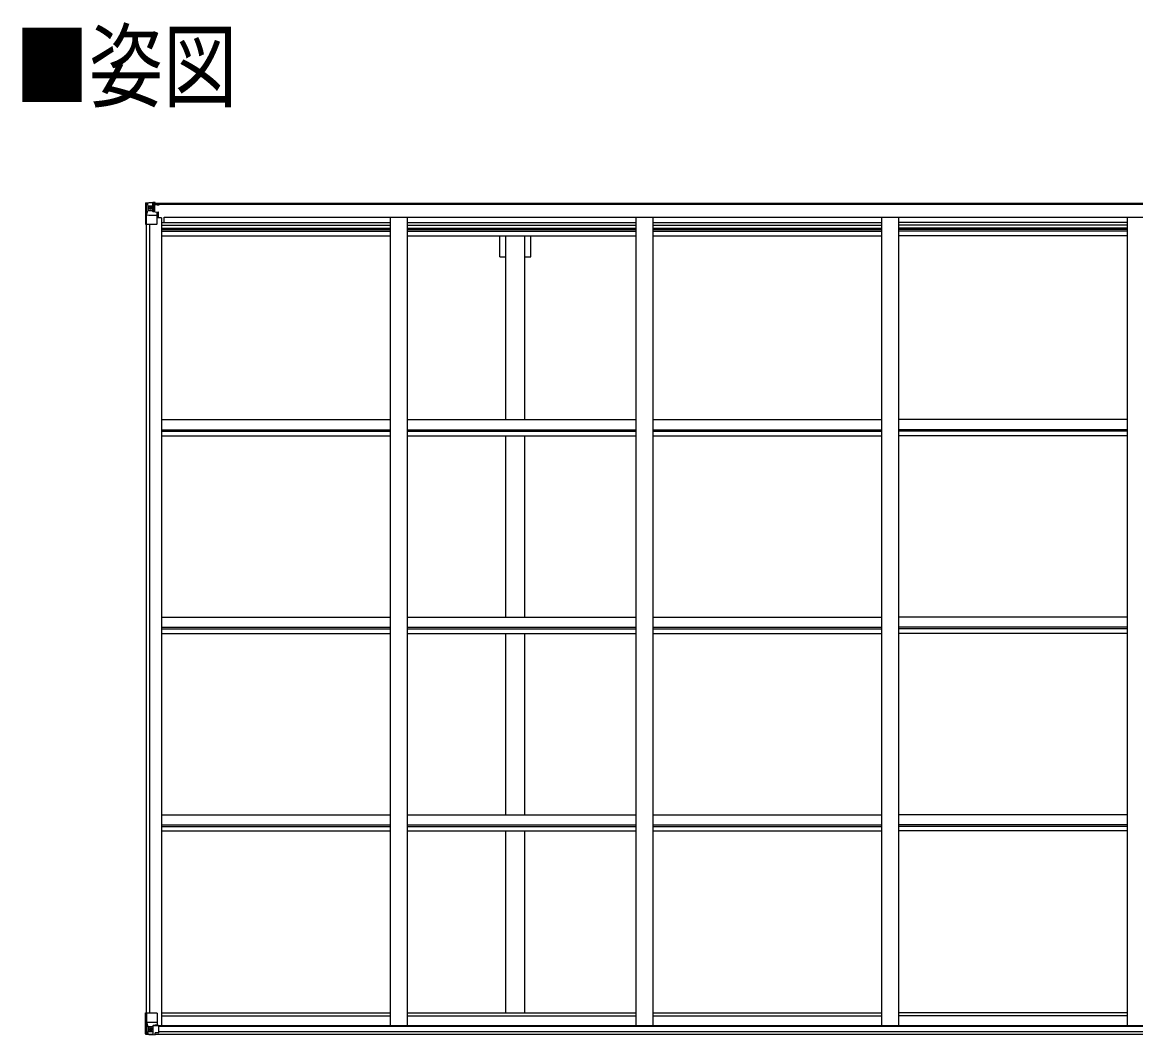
# Model space of a CAD drawing. Units: millimetres, scale not verified. Extents: x -16820 to 16820, y -11880 to 11880.
# Drawn here: x -10799 to -7554, y -1345 to 1606 of the extents above; entities that cross this region are included whole.
import ezdxf
from ezdxf.enums import TextEntityAlignment as Align

# ---------------------------------------------------------------- set-up
doc = ezdxf.new("R2010")
doc.units = ezdxf.units.MM
doc.header["$LTSCALE"] = 60
for name, color, linetype in [('0-2_USER1', 3, 'Continuous'), ('0-4_YKK_13', 4, 'Continuous'), ('0-5_YKK_A1', 4, 'Continuous')]:
    doc.layers.add(name, color=color, linetype=linetype)
doc.styles.add('ＭＳ ゴシック', font='')
doc.styles.get('ＭＳ ゴシック').set_extended_font_data('MS Gothic')

msp = doc.modelspace()

# ---------------------------------------------------------------- linework, layer by layer
at = {"layer": '0-4_YKK_13'}
for p, q in [((-10440.17, 1078.05), (-10440.17, 1078.01)), ((-10439.23, 1079.05), (-10439.23, 1079.05)), ((-10439.23, 1079), (-10439.23, 1079.04)), ((-10430.26, 1079.43), (-10438.19, 1078.96)), ((-10437.33, 1077.99), (-10437.33, 1077.92)), ((-10437.33, 1017.34), (-10437.33, 1077.92)), ((-10433.36, 1074.55), (-10436.09, 1078.21)), ((-10432.51, 1071.04), (-10430.17, 1071.1)), ((-10432.51, 1057.57), (-10432.51, 1071.04)), ((-10418.17, 1080.22), (-10430.17, 1079.44)), ((-10430.17, 1071.09), (-10418.17, 1071.09)), ((-10419.17, 1071.09), (-10418.17, 1071.09)), ((-10411.67, 1080.73), (-10418.17, 1080.34)), ((-10418.17, 1054.24), (-10418.17, 1080.34)), ((-10418.17, 1079.45), (-10411.67, 1079.85)), ((-10416.67, 1074.63), (-10418.17, 1074.63)), ((-10416.67, 1071.09), (-10418.17, 1071.09)), ((-10411.67, 1078.92), (-10416.67, 1078.84)), ((-10416.17, 1074.27), (-10416.67, 1074.27)), ((-10416.56, 1072.97), (-10412.67, 1072.97)), ((-10416.18, 1073.18), (-10416.18, 1073.34)), ((-10416.18, 1073.34), (-10416.17, 1073.34)), ((-10416.17, 1075.3), (-10416.17, 1073.34)), ((-10408.17, 1075.3), (-10416.17, 1075.3)), ((-10408.17, 1075.27), (-10416.17, 1075.27)), ((-10406.17, 1073.43), (-10416.17, 1073.34)), ((-10412.67, 1053.23), (-10412.67, 1073.2)), ((-10411.67, 1079.85), (-10411.67, 1080.73)), ((-10411.67, 1079.33), (-10411.67, 1079.85)), ((-10411.67, 1079.33), (-10411.67, 1078.92)), ((-10411.67, 1078.92), (-10411.67, 1078.1)), ((-10406.67, 1078.54), (-10406.67, 1078.1)), ((-10406.37, 1078.54), (-10406.67, 1078.54)), ((-10406.37, 1078.54), (-10404.68, 1078.1)), ((-10406.17, 1075.04), (-10401.17, 1075.04)), ((-10406.17, 1073.43), (-10406.17, 1075.04)), ((-10401.17, 1075.96), (-10401.17, 1075.04)), ((-10401.17, 1075.04), (-10400.17, 1075.04)), ((-10400.17, 1075.04), (-10400.17, 1075.96)), ((-10400.17, 1075.04), (-10400.17, 1073.47)), ((-10400.17, 1073.35), (-10400.17, 1073.47)), ((-10436.78, 1044.22), (-10432.64, 1056.3)), ((-10436.78, 1044.22), (-10430.17, 1044)), ((-10430.17, 1057.53), (-10432.51, 1057.57)), ((-10430.17, 1057.54), (-10418.17, 1057.54)), ((-10430.17, 1057.53), (-10430.17, 1057.54)), ((-10430.17, 1044), (-10406.17, 1044)), ((-10424.69, 1063.9), (-10424.69, 1062.94)), ((-10416.67, 1057.54), (-10418.17, 1057.54)), ((-10417.35, 1053.98), (-10407, 1052.33)), ((-10417.35, 1053.35), (-10417.35, 1053.98)), ((-10407, 1051.69), (-10417.35, 1053.35)), ((-10412.67, 1069.34), (-10416.67, 1069.34)), ((-10412.67, 1061.13), (-10416.67, 1061.13)), ((-10407, 1052.33), (-10407, 1051.69)), ((-10406.72, 1052.25), (-10402.67, 1052.21)), ((-10406.17, 1018.34), (-10406.17, 1051.43)), ((-10401.67, 1040.34), (-10406.17, 1040.34)), ((-10401.67, 1052.2), (-10402.67, 1052.21)), ((-10402.67, 1050.48), (-10401.67, 1050.48)), ((-10401.67, 1035.99), (-10401.67, 1052.2)), ((-10437.33, 1017.34), (-10407.17, 1017.34)), ((-10440.17, -1281.97), (-10407.17, -1281.97)), ((-10440.17, -1342.68), (-10440.17, -1281.97)), ((-10437.33, -1281.97), (-10437.33, -1342.56)), ((-10406.17, -1282.97), (-10406.17, -1316.07)), ((-10436.78, -1308.85), (-10430.17, -1308.64)), ((-10436.78, -1308.85), (-10432.64, -1320.94)), ((-10430.17, -1322.17), (-10432.51, -1322.2)), ((-10432.51, -1322.2), (-10432.51, -1335.67)), ((-10430.17, -1308.64), (-10406.17, -1308.64)), ((-10430.17, -1322.17), (-10430.17, -1322.17)), ((-10418.17, -1322.17), (-10430.17, -1322.17)), ((-10425.65, -1328.53), (-10425.65, -1327.57)), ((-10418.17, -1318.18), (-10411.67, -1318.18)), ((-10418.17, -1318.18), (-10418.17, -1344.97)), ((-10407, -1316.33), (-10417.35, -1317.98)), ((-10417.35, -1317.98), (-10417.35, -1318.18)), ((-10414.65, -1318.18), (-10407, -1316.96)), ((-10411.67, -1318.18), (-10402.67, -1318.22)), ((-10407, -1316.96), (-10407, -1316.33)), ((-10401.67, -1319.13), (-10401.67, -1339.28)), ((-10439.23, -1343.64), (-10439.23, -1343.68)), ((-10430.26, -1344.07), (-10438.19, -1343.59)), ((-10437.33, -1342.62), (-10437.33, -1342.56)), ((-10433.36, -1339.18), (-10436.09, -1342.85)), ((-10432.51, -1335.67), (-10430.17, -1335.73)), ((-10430.17, -1335.73), (-10418.17, -1335.73)), ((-10418.17, -1344.86), (-10430.17, -1344.07)), ((-10411.67, -1345.37), (-10411.67, -1339.42)), ((-10402.67, -1340), (-10411.67, -1340.05))]:
    msp.add_line(p, q, dxfattribs=at)
for points in [[(-10440.17, 1078.01), (-10440.17, 1017.34), (-10437.33, 1017.34)], [(-10439.23, 1079.05), (-10430.17, 1079.6), (-10418.17, 1080.34)], [(-10411.67, 1079.33), (-10416.67, 1079.33), (-10416.67, 1053.87)], [(-10401.17, 1073.31), (-10416.17, 1073.18), (-10416.18, 1073.18)], [(-10416.17, 1074.27), (-10408.17, 1074.27), (-10408.17, 1075.96)], [(-10406.17, 1073.43), (-10406.17, 1073.42), (-10400.17, 1073.47)], [(-10426.61, 1064.86), (-10427.57, 1064.86), (-10427.57, 1065.82), (-10426.61, 1065.82)], [(-10425.65, 1066.78), (-10425.65, 1067.74), (-10424.69, 1067.74), (-10424.69, 1066.78)], [(-10424.69, 1062.94), (-10425.65, 1062.94), (-10425.65, 1063.9)], [(-10423.73, 1065.82), (-10422.77, 1065.82), (-10422.77, 1064.86), (-10423.73, 1064.86)], [(-10402.67, 1052.21), (-10402.67, 1050.48), (-10406.17, 1050.46)], [(-10426.61, -1330.45), (-10427.57, -1330.45), (-10427.57, -1329.49), (-10426.61, -1329.49)], [(-10425.65, -1327.57), (-10424.69, -1327.57), (-10424.69, -1328.53)], [(-10423.73, -1329.49), (-10422.77, -1329.49), (-10422.77, -1330.45), (-10423.73, -1330.45)], [(-10439.23, -1343.68), (-10430.17, -1344.24), (-10411.67, -1345.37)], [(-10424.69, -1331.41), (-10424.69, -1332.37), (-10425.65, -1332.37), (-10425.65, -1331.41)], [(-10401.67, -1339.28), (-10401.68, -1339.39), (-10411.67, -1339.42)]]:
    msp.add_lwpolyline(points, dxfattribs=at)
for centre in [(-10425.17, 1065.34), (-10425.17, -1329.97)]:
    msp.add_circle(centre, 5.3, dxfattribs=at)
for centre, radius, start, end in [((-10439.17, 1078.05), 1, 93.50017, 180.00079), ((-10439.17, 1078.04), 0.999, 93.4424, 179.95083), ((-10439.17, 1078.01), 0.999, 93.4424, 179.95083), ((-10438.02, 1091.65), 12.7, 269.24466, 275.10311), ((-10436.05, 1078.04), 1.28, 131.17831, 182.45895), ((-10416.17, 1075.8), 0.5, 179.99802, 269.99691), ((-10416.17, 1075.77), 0.5, 180.00109, 270.00109), ((-10416.17, 1072.84), 0.5, 90.52895, 180.04464), ((-10416.16, 1072.66), 0.513, 91.88028, 181.04707), ((-10401.03, 1081), 7.69, 268.96999, 276.43426), ((-10426.61, 1066.78), 0.96, 270, 0), ((-10426.61, 1063.9), 0.96, 0, 90), ((-10423.73, 1066.78), 0.96, 180, 270), ((-10423.73, 1063.9), 0.96, 90, 180), ((-10417.24, 1054.91), 0.937, 182.32209, 263.26766), ((-10417.24, 1054.28), 0.937, 182.32209, 263.26766), ((-10407.11, 1051.4), 0.937, 2.32209, 83.26766), ((-10407.11, 1050.76), 0.937, 2.32209, 83.26766), ((-10407.17, 1018.34), 1, 270, 0), ((-10407.17, -1282.97), 1, 0, 90), ((-10426.61, -1328.53), 0.96, 270, 0), ((-10423.73, -1328.53), 0.96, 180, 270), ((-10417.24, -1318.91), 0.937, 96.73234, 129.06602), ((-10407.11, -1315.4), 0.937, 276.73234, 357.67791), ((-10407.11, -1316.03), 0.937, 276.73234, 357.67791), ((-10439.17, -1342.64), 0.999, 180.04917, 266.5576), ((-10439.17, -1342.68), 0.999, 180.04917, 266.5576), ((-10439.17, -1342.68), 1, 179.99921, 266.49983), ((-10438.02, -1356.29), 12.7, 84.89689, 90.75534), ((-10436.05, -1342.68), 1.28, 177.54105, 228.82169), ((-10426.61, -1331.41), 0.96, 0, 90), ((-10423.73, -1331.41), 0.96, 90, 180)]:
    msp.add_arc(centre, radius, start, end, dxfattribs=at)
for centre, major_axis, ratio, start_param, end_param in [((-10238.23, 1091.36), (201, 12.36), 0.060933, 3.1373463, 3.1378449), ((-10437.23, 1079.13), (2, 0.12), 0.060933, 3.1378449, 4.2119296), ((-10437.04, 1076.03), (-0.02, 3), 0.466854, 5.5234897, 6.1575023), ((-10435.38, 1070.96), (0.03, 5), 0.573921, 4.7320603, 5.5159136), ((-10511.92, 1071.09), (81.75, 0), 0.061163, 0, 0.0007725), ((-10436.06, 1046.56), (0.85, 2.32), 0.403757, 2.3087461, 3.2744049), ((-10433.91, 1057.59), (0, 3), 0.468246, 4.2703918, 4.7058971), ((-10436.06, -1311.2), (0.85, -2.32), 0.403757, 3.0087805, 3.9744392), ((-10433.91, -1322.22), (0, -3), 0.468246, 1.5772882, 2.0127935), ((-10402.67, -1319.12), (1, -0.021), 0.906239, 0.0187047, 1.589501), ((-10437.23, -1343.76), (2, -0.12), 0.060933, 2.0712557, 3.1453404), ((-10238.23, -1355.99), (201, -12.36), 0.060933, 3.1453404, 3.145839), ((-10437.04, -1340.66), (-0.02, -3), 0.466854, 0.125683, 0.7596956), ((-10435.38, -1335.59), (0.03, -5), 0.573921, 0.7672717, 1.551125), ((-10511.92, -1335.73), (81.75, 0), 0.061163, 6.2824128, 6.2831853), ((-10402.67, -1339.29), (1, 0.012), 0.707053, 4.7036637, 6.124411)]:
    msp.add_ellipse(centre, major_axis=major_axis, ratio=ratio, start_param=start_param, end_param=end_param, dxfattribs=at)
at = {"layer": '0-5_YKK_A1'}
for p, q in [((-10416.67, 1078.1), (-5412.67, 1078.1)), ((-10416.67, 1075.96), (-5412.67, 1075.96)), ((-10438.17, 1017.34), (-10438.17, -1281.97)), ((-10428.47, 1017.34), (-10428.47, -1281.97)), ((-10393.17, 1035.99), (-10406.17, 1035.99)), ((-10393.17, 1035.99), (-10393.17, -1317.99)), ((-10393.17, 1022.3), (-9727.17, 1022.3)), ((-10393.17, 1013.91), (-9727.17, 1013.91)), ((-10385.67, 1022.3), (-10385.67, 1037.82)), ((-10385.67, 1037.82), (-5438.67, 1037.82)), ((-9727.17, 1037.8), (-9727.17, -1317.99)), ((-9677.17, 1037.8), (-9677.17, -1317.99)), ((-9677.17, 1022.3), (-9011.17, 1022.3)), ((-9677.17, 1013.91), (-9011.17, 1013.91)), ((-9011.17, 1037.8), (-9011.17, -1317.99)), ((-8961.17, 1037.8), (-8961.17, -1317.99)), ((-8961.17, 1022.3), (-8295.17, 1022.3)), ((-8961.17, 1013.91), (-8295.17, 1013.91)), ((-8295.17, 1037.8), (-8295.17, -1317.99)), ((-8245.17, 1037.8), (-8245.17, -1317.99)), ((-7579.17, 1022.3), (-8245.17, 1022.3)), ((-7579.17, 1013.91), (-8245.17, 1013.91)), ((-7579.17, 1037.8), (-7579.17, -1317.99)), ((-10393.17, 1005.71), (-9727.17, 1005.71)), ((-10393.17, 1001.78), (-9727.17, 1001.78)), ((-10393.17, 996.7), (-9727.17, 996.7)), ((-10393.17, 983.7), (-9727.17, 983.7)), ((-9677.17, 1005.71), (-9011.17, 1005.71)), ((-9677.17, 1001.78), (-9011.17, 1001.78)), ((-9677.17, 996.7), (-9011.17, 996.7)), ((-9677.17, 983.7), (-9011.17, 983.7)), ((-9407.37, 922.1), (-9407.37, 983.7)), ((-9389.67, 447.96), (-9389.67, 983.7)), ((-9334.67, 447.96), (-9334.67, 983.7)), ((-9316.97, 922.1), (-9316.97, 983.7)), ((-8961.17, 1005.71), (-8295.17, 1005.71)), ((-8961.17, 1001.78), (-8295.17, 1001.78)), ((-8961.17, 996.7), (-8295.17, 996.7)), ((-8961.17, 983.7), (-8295.17, 983.7)), ((-7579.17, 1005.71), (-8245.17, 1005.71)), ((-7579.17, 1001.78), (-8245.17, 1001.78)), ((-7579.17, 996.7), (-8245.17, 996.7)), ((-7579.17, 983.7), (-8245.17, 983.7)), ((-9407.37, 922.1), (-9389.67, 922.1)), ((-9334.67, 922.1), (-9316.97, 922.1)), ((-10393.17, 447.96), (-9727.2, 447.96)), ((-9677.17, 447.96), (-9011.2, 447.96)), ((-8961.17, 447.96), (-8295.2, 447.96)), ((-7579.17, 447.96), (-8245.17, 447.96)), ((-10393.17, 418.22), (-9727.2, 418.22)), ((-10393.17, 413.68), (-9727.2, 413.68)), ((-10393.17, 400.66), (-9727.2, 400.66)), ((-9677.17, 418.22), (-9011.2, 418.22)), ((-9677.17, 413.68), (-9011.2, 413.68)), ((-9677.17, 400.66), (-9011.2, 400.66)), ((-9389.67, -128.24), (-9389.67, 400.66)), ((-9334.67, -128.24), (-9334.67, 400.66)), ((-8961.17, 418.22), (-8295.2, 418.22)), ((-8961.17, 413.68), (-8295.2, 413.68)), ((-8961.17, 400.66), (-8295.2, 400.66)), ((-7579.17, 418.22), (-8245.17, 418.22)), ((-7579.17, 413.68), (-8245.17, 413.68)), ((-7579.17, 400.66), (-8245.17, 400.66)), ((-10393.17, -128.12), (-9727.2, -128.12)), ((-9677.17, -128.12), (-9011.2, -128.12)), ((-8961.17, -128.12), (-8295.2, -128.12)), ((-7579.17, -128.12), (-8245.17, -128.12)), ((-10393.17, -157.85), (-9727.2, -157.85)), ((-9677.17, -157.85), (-9011.2, -157.85)), ((-8961.17, -157.85), (-8295.2, -157.85)), ((-7579.17, -157.85), (-8245.17, -157.85)), ((-10393.17, -162.4), (-9727.2, -162.4)), ((-10393.17, -175.41), (-9727.2, -175.41)), ((-9677.17, -162.4), (-9011.2, -162.4)), ((-9677.17, -175.41), (-9011.2, -175.41)), ((-9389.67, -704.32), (-9389.67, -176.61)), ((-9334.67, -704.32), (-9334.67, -176.61)), ((-8961.17, -162.4), (-8295.2, -162.4)), ((-8961.17, -175.41), (-8295.2, -175.41)), ((-7579.17, -162.4), (-8245.17, -162.4)), ((-7579.17, -175.41), (-8245.17, -175.41)), ((-10393.17, -704.19), (-9727.2, -704.19)), ((-9677.17, -704.19), (-9011.2, -704.19)), ((-8961.17, -704.19), (-8295.2, -704.19)), ((-7579.17, -704.19), (-8245.17, -704.19)), ((-10393.17, -733.93), (-9727.2, -733.93)), ((-10393.17, -738.48), (-9727.2, -738.48)), ((-9677.17, -733.93), (-9011.2, -733.93)), ((-9677.17, -738.48), (-9011.2, -738.48)), ((-8961.17, -733.93), (-8295.2, -733.93)), ((-8961.17, -738.48), (-8295.2, -738.48)), ((-7579.17, -733.93), (-8245.17, -733.93)), ((-7579.17, -738.48), (-8245.17, -738.48)), ((-10393.17, -751.49), (-9727.2, -751.49)), ((-9677.17, -751.49), (-9011.2, -751.49)), ((-9389.67, -1281.82), (-9389.67, -752.68)), ((-9334.67, -1281.82), (-9334.67, -752.68)), ((-8961.17, -751.49), (-8295.2, -751.49)), ((-7579.17, -751.49), (-8245.17, -751.49)), ((-10393.17, -1281.82), (-9727.17, -1281.82)), ((-10393.17, -1290.17), (-9727.17, -1290.17)), ((-9677.17, -1281.82), (-9011.17, -1281.82)), ((-9677.17, -1290.17), (-9011.17, -1290.17)), ((-8961.17, -1281.82), (-8295.17, -1281.82)), ((-8961.17, -1290.17), (-8295.17, -1290.17)), ((-7579.17, -1281.82), (-8245.17, -1281.82)), ((-7579.17, -1290.17), (-8245.17, -1290.17)), ((-10413.44, -1317.99), (-5422.67, -1317.99)), ((-10401.67, -1320.25), (-5422.67, -1320.25)), ((-10411.67, -1343.77), (-5412.67, -1343.77)), ((-10401.67, -1335.87), (-5422.67, -1335.87))]:
    msp.add_line(p, q, dxfattribs=at)

# ---------------------------------------------------------------- texts
at = {"layer": '0-2_USER1', "style": 'ＭＳ ゴシック', "width": 0.8}
msp.add_text('■姿図', height=197.9, dxfattribs=at).set_placement((-10820.58, 1319.69), align=Align.BOTTOM_LEFT)

doc.saveas('drawing.dxf')
